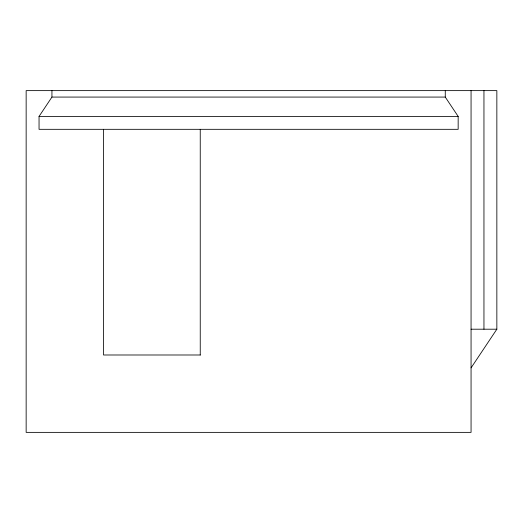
<?xml version="1.0" encoding="UTF-8"?>
<svg xmlns="http://www.w3.org/2000/svg" width="523" height="523" viewBox="0 0 523 523"><rect width="100%" height="100%" fill="white"/><g stroke="black" fill="none" stroke-linecap="round" stroke-linejoin="round"><path stroke-width="0.78" d="M445.269 90.629L445.269 97.075L458.161 116.42L458.161 129.318L39.048 129.318L39.048 116.42L51.94 97.075L51.94 90.629M471.06 367.891L496.85 329.202L496.85 90.629L26.15 90.629L26.15 432.371L471.06 432.371L471.06 90.629M51.94 97.075L445.269 97.075M39.048 116.42L458.161 116.42M471.06 329.202L496.85 329.202M200.244 354.993L103.528 354.993L103.528 129.318M483.952 90.629L483.952 329.202M200.244 129.318L200.244 355.124"/></g></svg>
